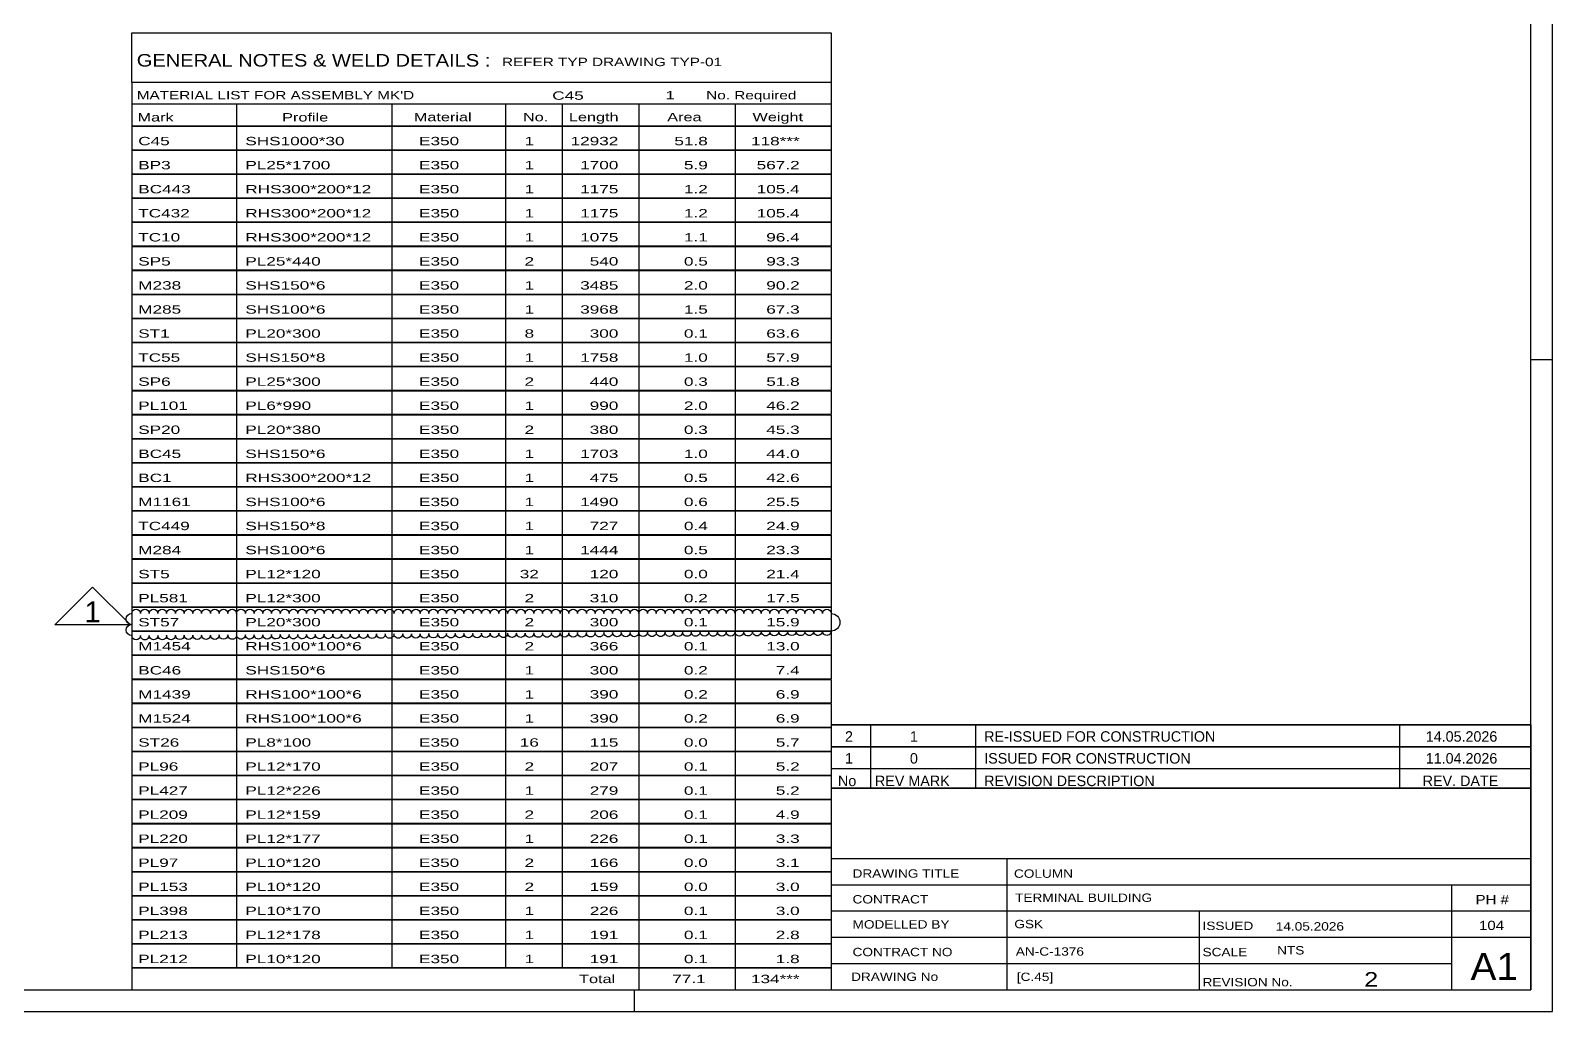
# Model space of a CAD drawing. Header units: millimetres. Extents: x -178 to 663, y -245 to 349.
# Drawn here: x 314.7 to 662.8, y -244.7 to -20.4 of the extents above; entities that cross this region are included whole.
import ezdxf

# ---------------------------------------------------------------- set-up
doc = ezdxf.new("R2010")
doc.units = ezdxf.units.MM
doc.styles.add('Arial', font='ARIAL.TTF', dxfattribs={"height": 0.2})
doc.styles.add('Arial Narrow', font='ARIALN.TTF', dxfattribs={"height": 0.2})

# ---------------------------------------------------------------- blocks, each defined once
blk = doc.blocks.new('Unknown-247105013-1130')
at = {"color": 5, "linetype": 'Continuous'}
for p, q in [((662.81, -244.71), (662.81, 349.29)), ((657.81, -239.71), (657.81, 344.29)), ((662.81, -95.71), (657.81, -95.71)), ((-173.19, -239.71), (657.81, -239.71)), ((452.81, -244.71), (452.81, -239.71)), ((-178.19, -244.71), (662.81, -244.71))]:
    blk.add_line(p, q, dxfattribs=at)
blk = doc.blocks.new('Cloud-247105013-35118')
at = {"color": 96, "linetype": 'Continuous'}
blk.add_lwpolyline([(337.81, -158.74, -1), (337.81, -156.23, -1), (337.81, -153.71, -1), (339.81, -153.71, -1), (341.81, -153.71, -1), (343.81, -153.71, -1), (345.81, -153.71, -1), (347.81, -153.71, -1), (349.81, -153.71, -1), (351.81, -153.71, -1), (353.81, -153.71, -1), (355.81, -153.71, -1), (357.81, -153.71, -1), (359.81, -153.71, -1), (361.81, -153.71, -1), (363.81, -153.71, -1), (365.81, -153.71, -1), (367.81, -153.71, -1), (369.81, -153.71, -1), (371.81, -153.71, -1), (373.81, -153.71, -1), (375.81, -153.71, -1), (377.81, -153.71, -1), (379.81, -153.71, -1), (381.81, -153.71, -1), (383.81, -153.71, -1), (385.81, -153.71, -1), (387.81, -153.71, -1), (389.81, -153.71, -1), (391.81, -153.71, -1), (393.81, -153.71, -1), (395.81, -153.71, -1), (397.81, -153.71, -1), (399.81, -153.71, -1), (401.81, -153.71, -1), (403.81, -153.71, -1), (405.81, -153.71, -1), (407.81, -153.71, -1), (409.81, -153.71, -1), (411.81, -153.71, -1), (413.81, -153.71, -1), (415.81, -153.71, -1), (417.81, -153.71, -1), (419.81, -153.71, -1), (421.81, -153.71, -1), (423.81, -153.71, -1), (425.81, -153.71, -1), (427.81, -153.71, -1), (429.81, -153.71, -1), (431.81, -153.71, -1), (433.81, -153.71, -1), (435.81, -153.71, -1), (437.81, -153.71, -1), (439.81, -153.71, -1), (441.81, -153.71, -1), (443.81, -153.71, -1), (445.81, -153.71, -1), (447.81, -153.71, -1), (449.81, -153.71, -1), (451.81, -153.71, -1), (453.81, -153.71, -1), (455.81, -153.71, -1), (457.81, -153.71, -1), (459.81, -153.71, -1), (461.81, -153.71, -1), (463.81, -153.71, -1), (465.81, -153.71, -1), (467.81, -153.71, -1), (469.81, -153.71, -1), (471.81, -153.71, -1), (473.81, -153.71, -1), (475.81, -153.71, -1), (477.81, -153.71, -1), (479.81, -153.71, -1), (481.81, -153.71, -1), (483.81, -153.71, -1), (485.81, -153.71, -1), (487.81, -153.71, -1), (489.81, -153.71, -1), (491.81, -153.71, -1), (493.81, -153.71, -1), (495.81, -153.71, -1), (497.81, -153.71, -1), (497.81, -157.71, -1), (495.81, -157.72, -1), (493.81, -157.73, -1), (491.81, -157.75, -1), (489.81, -157.76, -1), (487.81, -157.77, -1), (485.81, -157.79, -1), (483.81, -157.8, -1), (481.81, -157.81, -1), (479.81, -157.82, -1), (477.81, -157.84, -1), (475.81, -157.85, -1), (473.81, -157.86, -1), (471.81, -157.88, -1), (469.81, -157.89, -1), (467.81, -157.9, -1), (465.81, -157.91, -1), (463.81, -157.93, -1), (461.81, -157.94, -1), (459.81, -157.95, -1), (457.81, -157.97, -1), (455.81, -157.98, -1), (453.81, -157.99, -1), (451.81, -158.01, -1), (449.81, -158.02, -1), (447.81, -158.03, -1), (445.81, -158.04, -1), (443.81, -158.06, -1), (441.81, -158.07, -1), (439.81, -158.08, -1), (437.81, -158.1, -1), (435.81, -158.11, -1), (433.81, -158.12, -1), (431.81, -158.13, -1), (429.81, -158.15, -1), (427.81, -158.16, -1), (425.81, -158.17, -1), (423.81, -158.19, -1), (421.81, -158.2, -1), (419.81, -158.21, -1), (417.81, -158.23, -1), (415.81, -158.24, -1), (413.81, -158.25, -1), (411.81, -158.26, -1), (409.81, -158.28, -1), (407.81, -158.29, -1), (405.81, -158.3, -1), (403.81, -158.32, -1), (401.81, -158.33, -1), (399.81, -158.34, -1), (397.81, -158.35, -1), (395.81, -158.37, -1), (393.81, -158.38, -1), (391.81, -158.39, -1), (389.81, -158.41, -1), (387.81, -158.42, -1), (385.81, -158.43, -1), (383.81, -158.45, -1), (381.81, -158.46, -1), (379.81, -158.47, -1), (377.81, -158.48, -1), (375.81, -158.5, -1), (373.81, -158.51, -1), (371.81, -158.52, -1), (369.81, -158.54, -1), (367.81, -158.55, -1), (365.81, -158.56, -1), (363.81, -158.57, -1), (361.81, -158.59, -1), (359.81, -158.6, -1), (357.81, -158.61, -1), (355.81, -158.63, -1), (353.81, -158.64, -1), (351.81, -158.65, -1), (349.81, -158.67, -1), (347.81, -158.68, -1), (345.81, -158.69, -1), (343.81, -158.7, -1), (341.81, -158.72, -1), (339.81, -158.73, -1), (337.81, -158.74)], format="xyb", close=True, dxfattribs=at)
blk = doc.blocks.new('Unknown-247105013-35197')
at = {"color": 7, "linetype": 'Continuous'}
for p, q in [((497.81, -179.16), (657.81, -179.16)), ((657.81, -179.16), (497.81, -179.16)), ((497.81, -179.16), (497.81, -184.16)), ((506.81, -179.16), (506.81, -184.16)), ((530.81, -179.16), (530.81, -184.16)), ((627.81, -179.16), (627.81, -184.16)), ((657.81, -179.16), (657.81, -184.16)), ((497.81, -184.16), (657.81, -184.16)), ((657.81, -184.16), (497.81, -184.16)), ((497.81, -184.16), (497.81, -189.16)), ((506.81, -184.16), (506.81, -189.16)), ((530.81, -184.16), (530.81, -189.16)), ((627.81, -184.16), (627.81, -189.16)), ((657.81, -184.16), (657.81, -189.16)), ((497.81, -189.16), (657.81, -189.16)), ((497.81, -189.16), (497.81, -193.66)), ((497.81, -189.16), (657.81, -189.16)), ((506.81, -189.16), (506.81, -193.66)), ((530.81, -189.16), (530.81, -193.66)), ((627.81, -189.16), (627.81, -193.66)), ((657.81, -189.16), (657.81, -193.66)), ((657.81, -193.66), (497.81, -193.66))]:
    blk.add_line(p, q, dxfattribs=at)
at = {"color": 7, "linetype": 'Continuous', "style": 'Arial Narrow'}
for s, height, width, p in [('2', 2.39, 1.196471, (500.97, -183.01)), ('1', 2.39, 1.196471, (515.82, -183.01)), ('RE-ISSUED FOR CONSTRUCTION', 2.3861, 1.196471, (532.81, -183.01)), ('14.05.2026', 2.386, 1.196471, (633.81, -183.01)), ('1', 2.39, 1.196471, (500.97, -188.01)), ('0', 2.39, 1.196471, (515.82, -188.01)), ('ISSUED FOR CONSTRUCTION', 2.3861, 1.196471, (532.81, -188.01)), ('11.04.2026', 2.386, 1.196471, (633.81, -188.01)), ('No', 2.386, 1.2, (499.36, -193.16)), ('REV MARK', 2.386, 1.2, (507.81, -193.16)), ('REVISION DESCRIPTION', 2.3861, 1.2, (532.81, -193.16)), ('REV. DATE', 2.386, 1.2, (633.1, -193.16))]:
    blk.add_text(s, height=height, dxfattribs=dict(at, width=width)).set_placement(p)
blk = doc.blocks.new('Text-247105013-35122')
at = {"color": 0, "linetype": 'Continuous'}
blk.add_wipeout([(330.71, -155.7), (330.71, -150.7), (327.01, -150.7), (327.01, -155.7)], dxfattribs=at)
at = {"color": 3, "linetype": 'Continuous'}
for p, q in [((320.21, -156.3), (328.86, -147.65)), ((328.86, -147.65), (337.51, -156.3)), ((337.51, -156.3), (320.21, -156.3))]:
    blk.add_line(p, q, dxfattribs=at)
at = {"color": 7, "linetype": 'Continuous', "style": 'Arial'}
blk.add_text('1', height=4.78, dxfattribs=at).set_placement((327.01, -155.7))
blk = doc.blocks.new('Unknown-247105013-35194')
at = {"color": 7, "linetype": 'Continuous'}
for p, q in [((497.81, -193.66), (497.81, -239.71)), ((497.81, -193.66), (657.81, -193.66)), ((657.81, -193.71), (657.81, -239.71)), ((497.81, -209.71), (657.81, -209.71)), ((537.95, -209.71), (537.95, -239.71)), ((497.81, -215.71), (657.81, -215.71)), ((639.81, -239.66), (639.81, -215.66)), ((497.81, -221.71), (657.81, -221.71)), ((581.95, -221.71), (581.95, -239.71)), ((497.81, -227.71), (657.81, -227.71)), ((497.81, -233.71), (639.81, -233.71)), ((497.81, -239.71), (657.81, -239.71))]:
    blk.add_line(p, q, dxfattribs=at)
at = {"color": 7, "style": 'Arial Narrow'}
for s, height, width, p in [('DRAWING TITLE', 1.9089, 1.425378, (502.7, -214.1)), ('COLUMN', 1.909, 1.425378, (539.62, -214.12)), ('CONTRACT', 1.909, 1.425378, (502.7, -220)), ('TERMINAL BUILDING', 1.9089, 1.425378, (539.87, -219.63)), ('MODELLED BY', 1.9089, 1.425378, (502.7, -225.73)), ('GSK', 1.909, 1.425378, (539.7, -225.66)), ('ISSUED', 1.909, 1.425378, (582.75, -226.07)), ('14.05.2026', 1.909, 1.425378, (599.5, -226.19)), ('CONTRACT NO', 1.9089, 1.425378, (502.7, -232.05)), ('AN-C-1376', 1.909, 1.425378, (540.04, -231.93)), ('SCALE', 1.909, 1.425378, (582.75, -232.06)), ('A1', 6.204, 1.25, (644.05, -237.51)), ('DRAWING No', 1.909, 1.425378, (502.37, -237.71)), ('[C.45]', 1.909, 1.425378, (540.28, -237.72)), ('2', 3.34, 1.5, (619.73, -239.03)), ('REVISION No.', 1.9089, 1.425378, (582.75, -238.94))]:
    blk.add_text(s, height=height, dxfattribs=dict(at, width=width)).set_placement(p)
at = {"color": 7, "linetype": 'Continuous', "style": 'Arial Narrow'}
for s, height, width, p in [('PH #', 2.1, 1.42538, (645.21, -220.16)), ('104', 2.1, 1.42538, (646, -226.06)), ('NTS', 1.909, 1.425378, (599.81, -231.66))]:
    blk.add_text(s, height=height, dxfattribs=dict(at, width=width)).set_placement(p)
blk = doc.blocks.new('Unknown-247105013-35195')
at = {"color": 7, "linetype": 'Continuous'}
for p, q in [((337.81, -20.96), (497.81, -20.96)), ((337.81, -32.21), (337.81, -20.96)), ((497.81, -20.96), (497.81, -32.21)), ((337.81, -32.21), (497.81, -32.21)), ((337.81, -32.21), (337.81, -37.21)), ((497.81, -32.21), (497.81, -37.21)), ((337.81, -37.21), (497.81, -37.21)), ((337.81, -37.21), (337.81, -42.21)), ((361.81, -37.21), (361.81, -42.21)), ((397.31, -37.21), (397.31, -42.21)), ((423.31, -37.21), (423.31, -42.21)), ((436.31, -37.21), (436.31, -42.21)), ((453.81, -37.21), (453.81, -42.21)), ((475.81, -37.21), (475.81, -42.21)), ((497.81, -37.21), (497.81, -42.21)), ((337.81, -42.21), (497.81, -42.21)), ((337.81, -42.26), (337.81, -47.66)), ((337.81, -42.26), (497.81, -42.26)), ((361.81, -42.21), (361.81, -47.71)), ((397.31, -42.21), (397.31, -47.71)), ((423.31, -42.21), (423.31, -47.71)), ((436.31, -42.21), (436.31, -47.71)), ((453.81, -42.21), (453.81, -47.71)), ((475.81, -42.21), (475.81, -47.71)), ((497.81, -42.26), (497.81, -47.66)), ((337.81, -47.66), (497.81, -47.66)), ((337.81, -47.76), (337.81, -53.16)), ((337.81, -47.76), (497.81, -47.76)), ((361.81, -47.71), (361.81, -53.21)), ((397.31, -47.71), (397.31, -53.21)), ((423.31, -47.71), (423.31, -53.21)), ((436.31, -47.71), (436.31, -53.21)), ((453.81, -47.71), (453.81, -53.21)), ((475.81, -47.71), (475.81, -53.21)), ((497.81, -47.76), (497.81, -53.16)), ((337.81, -53.16), (497.81, -53.16)), ((337.81, -53.26), (337.81, -58.66)), ((337.81, -53.26), (497.81, -53.26)), ((361.81, -53.21), (361.81, -58.71)), ((397.31, -53.21), (397.31, -58.71)), ((423.31, -53.21), (423.31, -58.71)), ((436.31, -53.21), (436.31, -58.71)), ((453.81, -53.21), (453.81, -58.71)), ((475.81, -53.21), (475.81, -58.71)), ((497.81, -53.26), (497.81, -58.66)), ((337.81, -58.66), (497.81, -58.66)), ((337.81, -58.76), (337.81, -64.16)), ((337.81, -58.76), (497.81, -58.76)), ((361.81, -58.71), (361.81, -64.21)), ((397.31, -58.71), (397.31, -64.21)), ((423.31, -58.71), (423.31, -64.21)), ((436.31, -58.71), (436.31, -64.21)), ((453.81, -58.71), (453.81, -64.21)), ((475.81, -58.71), (475.81, -64.21)), ((497.81, -58.76), (497.81, -64.16)), ((337.81, -64.16), (497.81, -64.16)), ((337.81, -64.26), (337.81, -69.66)), ((337.81, -64.26), (497.81, -64.26)), ((361.81, -64.21), (361.81, -69.71)), ((397.31, -64.21), (397.31, -69.71)), ((423.31, -64.21), (423.31, -69.71)), ((436.31, -64.21), (436.31, -69.71)), ((453.81, -64.21), (453.81, -69.71)), ((475.81, -64.21), (475.81, -69.71)), ((497.81, -64.26), (497.81, -69.66)), ((337.81, -69.66), (497.81, -69.66)), ((337.81, -69.76), (337.81, -75.16)), ((337.81, -69.76), (497.81, -69.76)), ((361.81, -69.71), (361.81, -75.21)), ((397.31, -69.71), (397.31, -75.21)), ((423.31, -69.71), (423.31, -75.21)), ((436.31, -69.71), (436.31, -75.21)), ((453.81, -69.71), (453.81, -75.21)), ((475.81, -69.71), (475.81, -75.21)), ((497.81, -69.76), (497.81, -75.16)), ((337.81, -75.16), (497.81, -75.16)), ((337.81, -75.26), (337.81, -80.66)), ((337.81, -75.26), (497.81, -75.26)), ((361.81, -75.21), (361.81, -80.71)), ((397.31, -75.21), (397.31, -80.71)), ((423.31, -75.21), (423.31, -80.71)), ((436.31, -75.21), (436.31, -80.71)), ((453.81, -75.21), (453.81, -80.71)), ((475.81, -75.21), (475.81, -80.71)), ((497.81, -75.26), (497.81, -80.66)), ((337.81, -80.66), (497.81, -80.66)), ((337.81, -80.76), (337.81, -86.16)), ((337.81, -80.76), (497.81, -80.76)), ((361.81, -80.71), (361.81, -86.21)), ((397.31, -80.71), (397.31, -86.21)), ((423.31, -80.71), (423.31, -86.21)), ((436.31, -80.71), (436.31, -86.21)), ((453.81, -80.71), (453.81, -86.21)), ((475.81, -80.71), (475.81, -86.21)), ((497.81, -80.76), (497.81, -86.16)), ((337.81, -86.16), (497.81, -86.16)), ((337.81, -86.26), (337.81, -91.66)), ((337.81, -86.26), (497.81, -86.26)), ((361.81, -86.21), (361.81, -91.71)), ((397.31, -86.21), (397.31, -91.71)), ((423.31, -86.21), (423.31, -91.71)), ((436.31, -86.21), (436.31, -91.71)), ((453.81, -86.21), (453.81, -91.71)), ((475.81, -86.21), (475.81, -91.71)), ((497.81, -86.26), (497.81, -91.66)), ((337.81, -91.66), (497.81, -91.66)), ((337.81, -91.76), (337.81, -97.16)), ((337.81, -91.76), (497.81, -91.76)), ((361.81, -91.71), (361.81, -97.21)), ((397.31, -91.71), (397.31, -97.21)), ((423.31, -91.71), (423.31, -97.21)), ((436.31, -91.71), (436.31, -97.21)), ((453.81, -91.71), (453.81, -97.21)), ((475.81, -91.71), (475.81, -97.21)), ((497.81, -91.76), (497.81, -97.16)), ((337.81, -97.16), (497.81, -97.16)), ((337.81, -97.26), (337.81, -102.66)), ((337.81, -97.26), (497.81, -97.26)), ((361.81, -97.21), (361.81, -102.71)), ((397.31, -97.21), (397.31, -102.71)), ((423.31, -97.21), (423.31, -102.71)), ((436.31, -97.21), (436.31, -102.71)), ((453.81, -97.21), (453.81, -102.71)), ((475.81, -97.21), (475.81, -102.71)), ((497.81, -97.26), (497.81, -102.66)), ((337.81, -102.66), (497.81, -102.66)), ((337.81, -102.76), (337.81, -108.16)), ((337.81, -102.76), (497.81, -102.76)), ((361.81, -102.71), (361.81, -108.21)), ((397.31, -102.71), (397.31, -108.21)), ((423.31, -102.71), (423.31, -108.21)), ((436.31, -102.71), (436.31, -108.21)), ((453.81, -102.71), (453.81, -108.21)), ((475.81, -102.71), (475.81, -108.21)), ((497.81, -102.76), (497.81, -108.16)), ((337.81, -108.16), (497.81, -108.16)), ((337.81, -108.26), (337.81, -113.66)), ((337.81, -108.26), (497.81, -108.26)), ((361.81, -108.21), (361.81, -113.71)), ((397.31, -108.21), (397.31, -113.71)), ((423.31, -108.21), (423.31, -113.71)), ((436.31, -108.21), (436.31, -113.71)), ((453.81, -108.21), (453.81, -113.71)), ((475.81, -108.21), (475.81, -113.71)), ((497.81, -108.26), (497.81, -113.66)), ((337.81, -113.66), (497.81, -113.66)), ((337.81, -113.76), (337.81, -119.16)), ((337.81, -113.76), (497.81, -113.76)), ((361.81, -113.71), (361.81, -119.21)), ((397.31, -113.71), (397.31, -119.21)), ((423.31, -113.71), (423.31, -119.21)), ((436.31, -113.71), (436.31, -119.21)), ((453.81, -113.71), (453.81, -119.21)), ((475.81, -113.71), (475.81, -119.21)), ((497.81, -113.76), (497.81, -119.16)), ((337.81, -119.16), (497.81, -119.16)), ((337.81, -119.26), (337.81, -124.66)), ((337.81, -119.26), (497.81, -119.26)), ((361.81, -119.21), (361.81, -124.71)), ((397.31, -119.21), (397.31, -124.71)), ((423.31, -119.21), (423.31, -124.71)), ((436.31, -119.21), (436.31, -124.71)), ((453.81, -119.21), (453.81, -124.71)), ((475.81, -119.21), (475.81, -124.71)), ((497.81, -119.26), (497.81, -124.66)), ((337.81, -124.66), (497.81, -124.66)), ((337.81, -124.76), (337.81, -130.16)), ((337.81, -124.76), (497.81, -124.76)), ((361.81, -124.71), (361.81, -130.21)), ((397.31, -124.71), (397.31, -130.21)), ((423.31, -124.71), (423.31, -130.21)), ((436.31, -124.71), (436.31, -130.21)), ((453.81, -124.71), (453.81, -130.21)), ((475.81, -124.71), (475.81, -130.21)), ((497.81, -124.76), (497.81, -130.16)), ((337.81, -130.16), (497.81, -130.16)), ((337.81, -130.26), (337.81, -135.66)), ((337.81, -130.26), (497.81, -130.26)), ((361.81, -130.21), (361.81, -135.71)), ((397.31, -130.21), (397.31, -135.71)), ((423.31, -130.21), (423.31, -135.71)), ((436.31, -130.21), (436.31, -135.71)), ((453.81, -130.21), (453.81, -135.71)), ((475.81, -130.21), (475.81, -135.71)), ((497.81, -130.26), (497.81, -135.66)), ((337.81, -135.66), (497.81, -135.66)), ((337.81, -135.76), (337.81, -141.16)), ((337.81, -135.76), (497.81, -135.76)), ((361.81, -135.71), (361.81, -141.21)), ((397.31, -135.71), (397.31, -141.21)), ((423.31, -135.71), (423.31, -141.21)), ((436.31, -135.71), (436.31, -141.21)), ((453.81, -135.71), (453.81, -141.21)), ((475.81, -135.71), (475.81, -141.21)), ((497.81, -135.76), (497.81, -141.16)), ((337.81, -141.16), (497.81, -141.16)), ((337.81, -141.26), (337.81, -146.66)), ((337.81, -141.26), (497.81, -141.26)), ((361.81, -141.21), (361.81, -146.71)), ((397.31, -141.21), (397.31, -146.71)), ((423.31, -141.21), (423.31, -146.71)), ((436.31, -141.21), (436.31, -146.71)), ((453.81, -141.21), (453.81, -146.71)), ((475.81, -141.21), (475.81, -146.71)), ((497.81, -141.26), (497.81, -146.66)), ((337.81, -146.66), (497.81, -146.66)), ((337.81, -146.76), (337.81, -152.16)), ((337.81, -146.76), (497.81, -146.76)), ((361.81, -146.71), (361.81, -152.21)), ((397.31, -146.71), (397.31, -152.21)), ((423.31, -146.71), (423.31, -152.21)), ((436.31, -146.71), (436.31, -152.21)), ((453.81, -146.71), (453.81, -152.21)), ((475.81, -146.71), (475.81, -152.21)), ((497.81, -146.76), (497.81, -152.16)), ((337.81, -152.16), (497.81, -152.16)), ((337.81, -152.26), (337.81, -157.66)), ((337.81, -152.26), (497.81, -152.26)), ((361.81, -152.21), (361.81, -157.71)), ((397.31, -152.21), (397.31, -157.71)), ((423.31, -152.21), (423.31, -157.71)), ((436.31, -152.21), (436.31, -157.71)), ((453.81, -152.21), (453.81, -157.71)), ((475.81, -152.21), (475.81, -157.71)), ((497.81, -152.26), (497.81, -157.66)), ((337.81, -157.66), (497.81, -157.66)), ((337.81, -157.76), (337.81, -163.16)), ((337.81, -157.76), (497.81, -157.76)), ((361.81, -157.71), (361.81, -163.21)), ((397.31, -157.71), (397.31, -163.21)), ((423.31, -157.71), (423.31, -163.21)), ((436.31, -157.71), (436.31, -163.21)), ((453.81, -157.71), (453.81, -163.21)), ((475.81, -157.71), (475.81, -163.21)), ((497.81, -157.76), (497.81, -163.16)), ((337.81, -163.16), (497.81, -163.16)), ((337.81, -163.26), (337.81, -168.66)), ((337.81, -163.26), (497.81, -163.26)), ((361.81, -163.21), (361.81, -168.71)), ((397.31, -163.21), (397.31, -168.71)), ((423.31, -163.21), (423.31, -168.71)), ((436.31, -163.21), (436.31, -168.71)), ((453.81, -163.21), (453.81, -168.71)), ((475.81, -163.21), (475.81, -168.71)), ((497.81, -163.26), (497.81, -168.66)), ((337.81, -168.66), (497.81, -168.66)), ((337.81, -168.76), (337.81, -174.16)), ((337.81, -168.76), (497.81, -168.76)), ((361.81, -168.71), (361.81, -174.21)), ((397.31, -168.71), (397.31, -174.21)), ((423.31, -168.71), (423.31, -174.21)), ((436.31, -168.71), (436.31, -174.21)), ((453.81, -168.71), (453.81, -174.21)), ((475.81, -168.71), (475.81, -174.21)), ((497.81, -168.76), (497.81, -174.16)), ((337.81, -174.16), (497.81, -174.16)), ((337.81, -174.26), (337.81, -179.66)), ((337.81, -174.26), (497.81, -174.26)), ((361.81, -174.21), (361.81, -179.71)), ((397.31, -174.21), (397.31, -179.71)), ((423.31, -174.21), (423.31, -179.71)), ((436.31, -174.21), (436.31, -179.71)), ((453.81, -174.21), (453.81, -179.71)), ((475.81, -174.21), (475.81, -179.71)), ((497.81, -174.26), (497.81, -179.66)), ((337.81, -179.66), (497.81, -179.66)), ((337.81, -179.76), (337.81, -185.16)), ((337.81, -179.76), (497.81, -179.76)), ((361.81, -179.71), (361.81, -185.21)), ((397.31, -179.71), (397.31, -185.21)), ((423.31, -179.71), (423.31, -185.21)), ((436.31, -179.71), (436.31, -185.21)), ((453.81, -179.71), (453.81, -185.21)), ((475.81, -179.71), (475.81, -185.21)), ((497.81, -179.76), (497.81, -185.16)), ((337.81, -185.16), (497.81, -185.16)), ((337.81, -185.26), (337.81, -190.66)), ((337.81, -185.26), (497.81, -185.26)), ((361.81, -185.21), (361.81, -190.71)), ((397.31, -185.21), (397.31, -190.71)), ((423.31, -185.21), (423.31, -190.71)), ((436.31, -185.21), (436.31, -190.71)), ((453.81, -185.21), (453.81, -190.71)), ((475.81, -185.21), (475.81, -190.71)), ((497.81, -185.26), (497.81, -190.66)), ((337.81, -190.66), (497.81, -190.66)), ((337.81, -190.76), (337.81, -196.16)), ((337.81, -190.76), (497.81, -190.76)), ((361.81, -190.71), (361.81, -196.21)), ((397.31, -190.71), (397.31, -196.21)), ((423.31, -190.71), (423.31, -196.21)), ((436.31, -190.71), (436.31, -196.21)), ((453.81, -190.71), (453.81, -196.21)), ((475.81, -190.71), (475.81, -196.21)), ((497.81, -190.76), (497.81, -196.16)), ((337.81, -196.16), (497.81, -196.16)), ((337.81, -196.26), (337.81, -201.66)), ((337.81, -196.26), (497.81, -196.26)), ((361.81, -196.21), (361.81, -201.71)), ((397.31, -196.21), (397.31, -201.71)), ((423.31, -196.21), (423.31, -201.71)), ((436.31, -196.21), (436.31, -201.71)), ((453.81, -196.21), (453.81, -201.71)), ((475.81, -196.21), (475.81, -201.71)), ((497.81, -196.26), (497.81, -201.66)), ((337.81, -201.66), (497.81, -201.66)), ((337.81, -201.76), (337.81, -207.16)), ((337.81, -201.76), (497.81, -201.76)), ((361.81, -201.71), (361.81, -207.21)), ((397.31, -201.71), (397.31, -207.21)), ((423.31, -201.71), (423.31, -207.21)), ((436.31, -201.71), (436.31, -207.21)), ((453.81, -201.71), (453.81, -207.21)), ((475.81, -201.71), (475.81, -207.21)), ((497.81, -201.76), (497.81, -207.16)), ((337.81, -207.16), (497.81, -207.16)), ((337.81, -207.26), (337.81, -212.66)), ((337.81, -207.26), (497.81, -207.26)), ((361.81, -207.21), (361.81, -212.71)), ((397.31, -207.21), (397.31, -212.71)), ((423.31, -207.21), (423.31, -212.71)), ((436.31, -207.21), (436.31, -212.71)), ((453.81, -207.21), (453.81, -212.71)), ((475.81, -207.21), (475.81, -212.71)), ((497.81, -207.26), (497.81, -212.66)), ((337.81, -212.66), (497.81, -212.66)), ((337.81, -212.76), (337.81, -218.16)), ((337.81, -212.76), (497.81, -212.76)), ((361.81, -212.71), (361.81, -218.21)), ((397.31, -212.71), (397.31, -218.21)), ((423.31, -212.71), (423.31, -218.21)), ((436.31, -212.71), (436.31, -218.21)), ((453.81, -212.71), (453.81, -218.21)), ((475.81, -212.71), (475.81, -218.21)), ((497.81, -212.76), (497.81, -218.16)), ((337.81, -218.16), (497.81, -218.16)), ((337.81, -218.26), (337.81, -223.66)), ((337.81, -218.26), (497.81, -218.26)), ((361.81, -218.21), (361.81, -223.71)), ((397.31, -218.21), (397.31, -223.71)), ((423.31, -218.21), (423.31, -223.71)), ((436.31, -218.21), (436.31, -223.71)), ((453.81, -218.21), (453.81, -223.71)), ((475.81, -218.21), (475.81, -223.71)), ((497.81, -218.26), (497.81, -223.66)), ((337.81, -223.66), (497.81, -223.66)), ((337.81, -223.76), (337.81, -229.16)), ((337.81, -223.76), (497.81, -223.76)), ((361.81, -223.71), (361.81, -229.21)), ((397.31, -223.71), (397.31, -229.21)), ((423.31, -223.71), (423.31, -229.21)), ((436.31, -223.71), (436.31, -229.21)), ((453.81, -223.71), (453.81, -229.21)), ((475.81, -223.71), (475.81, -229.21)), ((497.81, -223.76), (497.81, -229.16)), ((337.81, -229.16), (497.81, -229.16)), ((337.81, -229.26), (337.81, -234.66)), ((337.81, -229.26), (497.81, -229.26)), ((361.81, -229.21), (361.81, -234.71)), ((397.31, -229.21), (397.31, -234.71)), ((423.31, -229.21), (423.31, -234.71)), ((436.31, -229.21), (436.31, -234.71)), ((453.81, -229.21), (453.81, -234.71)), ((475.81, -229.21), (475.81, -234.71)), ((497.81, -229.26), (497.81, -234.66)), ((337.81, -234.66), (497.81, -234.66)), ((337.81, -234.71), (497.81, -234.71)), ((337.81, -234.71), (337.81, -239.71)), ((453.81, -234.71), (453.81, -239.71)), ((475.81, -234.71), (475.81, -239.71)), ((497.81, -234.71), (497.81, -239.71)), ((337.81, -239.71), (497.81, -239.71))]:
    blk.add_line(p, q, dxfattribs=at)
at = {"color": 7, "style": 'Arial Narrow'}
for s, height, width, p in [('GENERAL NOTES & WELD DETAILS :', 2.8633, 1.4, (338.97, -28.65)), ('REFER TYP DRAWING TYP-01', 1.9089, 1.6, (422.51, -28.55)), ("MATERIAL LIST FOR ASSEMBLY MK'D", 1.9089, 1.6, (338.97, -36.15)), ('C45', 1.909, 1.794707, (434.01, -36.24)), ('1', 1.91, 1.794707, (459.9, -36.15)), ('No. Required', 1.9089, 1.6, (469.23, -36.15)), ('Mark', 1.909, 1.7, (339.15, -41.21)), ('Profile', 1.909, 1.7, (372.23, -41.21)), ('Material', 1.909, 1.7, (402.35, -41.15)), ('No.', 1.909, 1.7, (427.31, -41.15)), ('Length', 1.909, 1.7, (437.81, -41.15)), ('Area', 1.909, 1.7, (460.31, -41.15)), ('Weight', 1.909, 1.7, (479.81, -41.15))]:
    blk.add_text(s, height=height, dxfattribs=dict(at, width=width)).set_placement(p)
at = {"color": 7, "linetype": 'Continuous', "style": 'Arial Narrow'}
for s, height, width, p in [('C45', 1.909, 1.794707, (339.31, -46.64)), ('SHS1000*30', 1.909, 1.794707, (363.81, -46.64)), ('E350', 1.909, 1.794707, (403.55, -46.64)), ('1', 1.91, 1.794707, (427.67, -46.64)), ('12932', 1.909, 1.794707, (438.21, -46.64)), ('51.8', 1.909, 1.794707, (461.94, -46.64)), ('118***', 1.909, 1.794707, (479.47, -46.64)), ('BP3', 1.909, 1.794707, (339.31, -52.14)), ('PL25*1700', 1.909, 1.794707, (363.81, -52.14)), ('E350', 1.909, 1.794707, (403.55, -52.14)), ('1', 1.91, 1.794707, (427.67, -52.14)), ('1700', 1.909, 1.794707, (440.4, -52.14)), ('5.9', 1.909, 1.794707, (464.13, -52.14)), ('567.2', 1.909, 1.794707, (480.77, -52.14)), ('BC443', 1.909, 1.794707, (339.31, -57.64)), ('RHS300*200*12', 1.9089, 1.794707, (363.81, -57.64)), ('E350', 1.909, 1.794707, (403.55, -57.64)), ('1', 1.91, 1.794707, (427.67, -57.64)), ('1175', 1.909, 1.794707, (440.4, -57.64)), ('1.2', 1.909, 1.794707, (464.13, -57.64)), ('105.4', 1.909, 1.794707, (480.77, -57.64)), ('TC432', 1.909, 1.794707, (339.31, -63.14)), ('RHS300*200*12', 1.9089, 1.794707, (363.81, -63.14)), ('E350', 1.909, 1.794707, (403.55, -63.14)), ('1', 1.91, 1.794707, (427.67, -63.14)), ('1175', 1.909, 1.794707, (440.4, -63.14)), ('1.2', 1.909, 1.794707, (464.13, -63.14)), ('105.4', 1.909, 1.794707, (480.77, -63.14)), ('TC10', 1.909, 1.794707, (339.31, -68.64)), ('RHS300*200*12', 1.9089, 1.794707, (363.81, -68.64)), ('E350', 1.909, 1.794707, (403.55, -68.64)), ('1', 1.91, 1.794707, (427.67, -68.64)), ('1075', 1.909, 1.794707, (440.4, -68.64)), ('1.1', 1.909, 1.794707, (464.13, -68.64)), ('96.4', 1.909, 1.794707, (482.96, -68.64)), ('SP5', 1.909, 1.794707, (339.31, -74.14)), ('PL25*440', 1.909, 1.794707, (363.81, -74.14)), ('E350', 1.909, 1.794707, (403.55, -74.14)), ('2', 1.91, 1.794707, (427.67, -74.14)), ('540', 1.909, 1.794707, (442.58, -74.14)), ('0.5', 1.909, 1.794707, (464.13, -74.14)), ('93.3', 1.909, 1.794707, (482.96, -74.14)), ('M238', 1.909, 1.794707, (339.31, -79.64)), ('SHS150*6', 1.909, 1.794707, (363.81, -79.64)), ('E350', 1.909, 1.794707, (403.55, -79.64)), ('1', 1.91, 1.794707, (427.67, -79.64)), ('3485', 1.909, 1.794707, (440.4, -79.64)), ('2.0', 1.909, 1.794707, (464.13, -79.64)), ('90.2', 1.909, 1.794707, (482.96, -79.64)), ('M285', 1.909, 1.794707, (339.31, -85.14)), ('SHS100*6', 1.909, 1.794707, (363.81, -85.14)), ('E350', 1.909, 1.794707, (403.55, -85.14)), ('1', 1.91, 1.794707, (427.67, -85.14)), ('3968', 1.909, 1.794707, (440.4, -85.14)), ('1.5', 1.909, 1.794707, (464.13, -85.14)), ('67.3', 1.909, 1.794707, (482.96, -85.14)), ('ST1', 1.909, 1.794707, (339.31, -90.64)), ('PL20*300', 1.909, 1.794707, (363.81, -90.64)), ('E350', 1.909, 1.794707, (403.55, -90.64)), ('8', 1.91, 1.794707, (427.67, -90.64)), ('300', 1.909, 1.794707, (442.58, -90.64)), ('0.1', 1.909, 1.794707, (464.13, -90.64)), ('63.6', 1.909, 1.794707, (482.96, -90.64)), ('TC55', 1.909, 1.794707, (339.31, -96.14)), ('SHS150*8', 1.909, 1.794707, (363.81, -96.14)), ('E350', 1.909, 1.794707, (403.55, -96.14)), ('1', 1.91, 1.794707, (427.67, -96.14)), ('1758', 1.909, 1.794707, (440.4, -96.14)), ('1.0', 1.909, 1.794707, (464.13, -96.14)), ('57.9', 1.909, 1.794707, (482.96, -96.14)), ('SP6', 1.909, 1.794707, (339.31, -101.64)), ('PL25*300', 1.909, 1.794707, (363.81, -101.64)), ('E350', 1.909, 1.794707, (403.55, -101.64)), ('2', 1.91, 1.794707, (427.67, -101.64)), ('440', 1.909, 1.794707, (442.58, -101.64)), ('0.3', 1.909, 1.794707, (464.13, -101.64)), ('51.8', 1.909, 1.794707, (482.96, -101.64)), ('PL101', 1.909, 1.794707, (339.31, -107.14)), ('PL6*990', 1.909, 1.794707, (363.81, -107.14)), ('E350', 1.909, 1.794707, (403.55, -107.14)), ('1', 1.91, 1.794707, (427.67, -107.14)), ('990', 1.909, 1.794707, (442.58, -107.14)), ('2.0', 1.909, 1.794707, (464.13, -107.14)), ('46.2', 1.909, 1.794707, (482.96, -107.14)), ('SP20', 1.909, 1.794707, (339.31, -112.64)), ('PL20*380', 1.909, 1.794707, (363.81, -112.64)), ('E350', 1.909, 1.794707, (403.55, -112.64)), ('2', 1.91, 1.794707, (427.67, -112.64)), ('380', 1.909, 1.794707, (442.58, -112.64)), ('0.3', 1.909, 1.794707, (464.13, -112.64)), ('45.3', 1.909, 1.794707, (482.96, -112.64)), ('BC45', 1.909, 1.794707, (339.31, -118.14)), ('SHS150*6', 1.909, 1.794707, (363.81, -118.14)), ('E350', 1.909, 1.794707, (403.55, -118.14)), ('1', 1.91, 1.794707, (427.67, -118.14)), ('1703', 1.909, 1.794707, (440.4, -118.14)), ('1.0', 1.909, 1.794707, (464.13, -118.14)), ('44.0', 1.909, 1.794707, (482.96, -118.14)), ('BC1', 1.909, 1.794707, (339.31, -123.64)), ('RHS300*200*12', 1.9089, 1.794707, (363.81, -123.64)), ('E350', 1.909, 1.794707, (403.55, -123.64)), ('1', 1.91, 1.794707, (427.67, -123.64)), ('475', 1.909, 1.794707, (442.58, -123.64)), ('0.5', 1.909, 1.794707, (464.13, -123.64)), ('42.6', 1.909, 1.794707, (482.96, -123.64)), ('M1161', 1.909, 1.794707, (339.31, -129.14)), ('SHS100*6', 1.909, 1.794707, (363.81, -129.14)), ('E350', 1.909, 1.794707, (403.55, -129.14)), ('1', 1.91, 1.794707, (427.67, -129.14)), ('1490', 1.909, 1.794707, (440.4, -129.14)), ('0.6', 1.909, 1.794707, (464.13, -129.14)), ('25.5', 1.909, 1.794707, (482.96, -129.14)), ('TC449', 1.909, 1.794707, (339.31, -134.64)), ('SHS150*8', 1.909, 1.794707, (363.81, -134.64)), ('E350', 1.909, 1.794707, (403.55, -134.64)), ('1', 1.91, 1.794707, (427.67, -134.64)), ('727', 1.909, 1.794707, (442.58, -134.64)), ('0.4', 1.909, 1.794707, (464.13, -134.64)), ('24.9', 1.909, 1.794707, (482.96, -134.64)), ('M284', 1.909, 1.794707, (339.31, -140.14)), ('SHS100*6', 1.909, 1.794707, (363.81, -140.14)), ('E350', 1.909, 1.794707, (403.55, -140.14)), ('1', 1.91, 1.794707, (427.67, -140.14)), ('1444', 1.909, 1.794707, (440.4, -140.14)), ('0.5', 1.909, 1.794707, (464.13, -140.14)), ('23.3', 1.909, 1.794707, (482.96, -140.14)), ('ST5', 1.909, 1.794707, (339.31, -145.64)), ('PL12*120', 1.909, 1.794707, (363.81, -145.64)), ('E350', 1.909, 1.794707, (403.55, -145.64)), ('32', 1.909, 1.794707, (426.58, -145.64)), ('120', 1.909, 1.794707, (442.58, -145.64)), ('0.0', 1.909, 1.794707, (464.13, -145.64)), ('21.4', 1.909, 1.794707, (482.96, -145.64)), ('PL581', 1.909, 1.794707, (339.31, -151.14)), ('PL12*300', 1.909, 1.794707, (363.81, -151.14)), ('E350', 1.909, 1.794707, (403.55, -151.14)), ('2', 1.91, 1.794707, (427.67, -151.14)), ('310', 1.909, 1.794707, (442.58, -151.14)), ('0.2', 1.909, 1.794707, (464.13, -151.14)), ('17.5', 1.909, 1.794707, (482.96, -151.14)), ('ST57', 1.909, 1.794707, (339.31, -156.64)), ('PL20*300', 1.909, 1.794707, (363.81, -156.64)), ('E350', 1.909, 1.794707, (403.55, -156.64)), ('2', 1.91, 1.794707, (427.67, -156.64)), ('300', 1.909, 1.794707, (442.58, -156.64)), ('0.1', 1.909, 1.794707, (464.13, -156.64)), ('15.9', 1.909, 1.794707, (482.96, -156.64)), ('M1454', 1.909, 1.794707, (339.31, -162.14)), ('RHS100*100*6', 1.9089, 1.794707, (363.81, -162.14)), ('E350', 1.909, 1.794707, (403.55, -162.14)), ('2', 1.91, 1.794707, (427.67, -162.14)), ('366', 1.909, 1.794707, (442.58, -162.14)), ('0.1', 1.909, 1.794707, (464.13, -162.14)), ('13.0', 1.909, 1.794707, (482.96, -162.14)), ('BC46', 1.909, 1.794707, (339.31, -167.64)), ('SHS150*6', 1.909, 1.794707, (363.81, -167.64)), ('E350', 1.909, 1.794707, (403.55, -167.64)), ('1', 1.91, 1.794707, (427.67, -167.64)), ('300', 1.909, 1.794707, (442.58, -167.64)), ('0.2', 1.909, 1.794707, (464.13, -167.64)), ('7.4', 1.909, 1.794707, (485.14, -167.64)), ('M1439', 1.909, 1.794707, (339.31, -173.14)), ('RHS100*100*6', 1.9089, 1.794707, (363.81, -173.14)), ('E350', 1.909, 1.794707, (403.55, -173.14)), ('1', 1.91, 1.794707, (427.67, -173.14)), ('390', 1.909, 1.794707, (442.58, -173.14)), ('0.2', 1.909, 1.794707, (464.13, -173.14)), ('6.9', 1.909, 1.794707, (485.14, -173.14)), ('M1524', 1.909, 1.794707, (339.31, -178.64)), ('RHS100*100*6', 1.9089, 1.794707, (363.81, -178.64)), ('E350', 1.909, 1.794707, (403.55, -178.64)), ('1', 1.91, 1.794707, (427.67, -178.64)), ('390', 1.909, 1.794707, (442.58, -178.64)), ('0.2', 1.909, 1.794707, (464.13, -178.64)), ('6.9', 1.909, 1.794707, (485.14, -178.64)), ('ST26', 1.909, 1.794707, (339.31, -184.14)), ('PL8*100', 1.909, 1.794707, (363.81, -184.14)), ('E350', 1.909, 1.794707, (403.55, -184.14)), ('16', 1.909, 1.794707, (426.58, -184.14)), ('115', 1.909, 1.794707, (442.58, -184.14)), ('0.0', 1.909, 1.794707, (464.13, -184.14)), ('5.7', 1.909, 1.794707, (485.14, -184.14)), ('PL96', 1.909, 1.794707, (339.31, -189.64)), ('PL12*170', 1.909, 1.794707, (363.81, -189.64)), ('E350', 1.909, 1.794707, (403.55, -189.64)), ('2', 1.91, 1.794707, (427.67, -189.64)), ('207', 1.909, 1.794707, (442.58, -189.64)), ('0.1', 1.909, 1.794707, (464.13, -189.64)), ('5.2', 1.909, 1.794707, (485.14, -189.64)), ('PL427', 1.909, 1.794707, (339.31, -195.14)), ('PL12*226', 1.909, 1.794707, (363.81, -195.14)), ('E350', 1.909, 1.794707, (403.55, -195.14)), ('1', 1.91, 1.794707, (427.67, -195.14)), ('279', 1.909, 1.794707, (442.58, -195.14)), ('0.1', 1.909, 1.794707, (464.13, -195.14)), ('5.2', 1.909, 1.794707, (485.14, -195.14)), ('PL209', 1.909, 1.794707, (339.31, -200.64)), ('PL12*159', 1.909, 1.794707, (363.81, -200.64)), ('E350', 1.909, 1.794707, (403.55, -200.64)), ('2', 1.91, 1.794707, (427.67, -200.64)), ('206', 1.909, 1.794707, (442.58, -200.64)), ('0.1', 1.909, 1.794707, (464.13, -200.64)), ('4.9', 1.909, 1.794707, (485.14, -200.64)), ('PL220', 1.909, 1.794707, (339.31, -206.14)), ('PL12*177', 1.909, 1.794707, (363.81, -206.14)), ('E350', 1.909, 1.794707, (403.55, -206.14)), ('1', 1.91, 1.794707, (427.67, -206.14)), ('226', 1.909, 1.794707, (442.58, -206.14)), ('0.1', 1.909, 1.794707, (464.13, -206.14)), ('3.3', 1.909, 1.794707, (485.14, -206.14)), ('PL97', 1.909, 1.794707, (339.31, -211.64)), ('PL10*120', 1.909, 1.794707, (363.81, -211.64)), ('E350', 1.909, 1.794707, (403.55, -211.64)), ('2', 1.91, 1.794707, (427.67, -211.64)), ('166', 1.909, 1.794707, (442.58, -211.64)), ('0.0', 1.909, 1.794707, (464.13, -211.64)), ('3.1', 1.909, 1.794707, (485.14, -211.64)), ('PL153', 1.909, 1.794707, (339.31, -217.14)), ('PL10*120', 1.909, 1.794707, (363.81, -217.14)), ('E350', 1.909, 1.794707, (403.55, -217.14)), ('2', 1.91, 1.794707, (427.67, -217.14)), ('159', 1.909, 1.794707, (442.58, -217.14)), ('0.0', 1.909, 1.794707, (464.13, -217.14)), ('3.0', 1.909, 1.794707, (485.14, -217.14)), ('PL398', 1.909, 1.794707, (339.31, -222.64)), ('PL10*170', 1.909, 1.794707, (363.81, -222.64)), ('E350', 1.909, 1.794707, (403.55, -222.64)), ('1', 1.91, 1.794707, (427.67, -222.64)), ('226', 1.909, 1.794707, (442.58, -222.64)), ('0.1', 1.909, 1.794707, (464.13, -222.64)), ('3.0', 1.909, 1.794707, (485.14, -222.64)), ('PL213', 1.909, 1.794707, (339.31, -228.14)), ('PL12*178', 1.909, 1.794707, (363.81, -228.14)), ('E350', 1.909, 1.794707, (403.55, -228.14)), ('1', 1.91, 1.794707, (427.67, -228.14)), ('191', 1.909, 1.794707, (442.58, -228.14)), ('0.1', 1.909, 1.794707, (464.13, -228.14)), ('2.8', 1.909, 1.794707, (485.14, -228.14)), ('PL212', 1.909, 1.794707, (339.31, -233.64)), ('PL10*120', 1.909, 1.794707, (363.81, -233.64)), ('E350', 1.909, 1.794707, (403.55, -233.64)), ('1', 1.91, 1.794707, (427.67, -233.64)), ('191', 1.909, 1.794707, (442.58, -233.64)), ('0.1', 1.909, 1.794707, (464.13, -233.64)), ('1.8', 1.909, 1.794707, (485.14, -233.64)), ('Total', 1.909, 1.7, (440.15, -238.21)), ('77.1', 1.909, 1.794707, (461.46, -238.21)), ('134***', 1.909, 1.794707, (479.47, -238.21))]:
    blk.add_text(s, height=height, dxfattribs=dict(at, width=width)).set_placement(p)

msp = doc.modelspace()

# ---------------------------------------------------------------- block references
for name in ['Unknown-247105013-1130', 'Cloud-247105013-35118', 'Unknown-247105013-35197', 'Unknown-247105013-35194']:
    msp.add_blockref(name, (0, 0))

# ---------------------------------------------------------------- next in the draw order: block references
msp.add_blockref('Text-247105013-35122', (0, 0))

# ---------------------------------------------------------------- next in the draw order: block references
msp.add_blockref('Unknown-247105013-35195', (0, 0))

doc.saveas('drawing.dxf')
